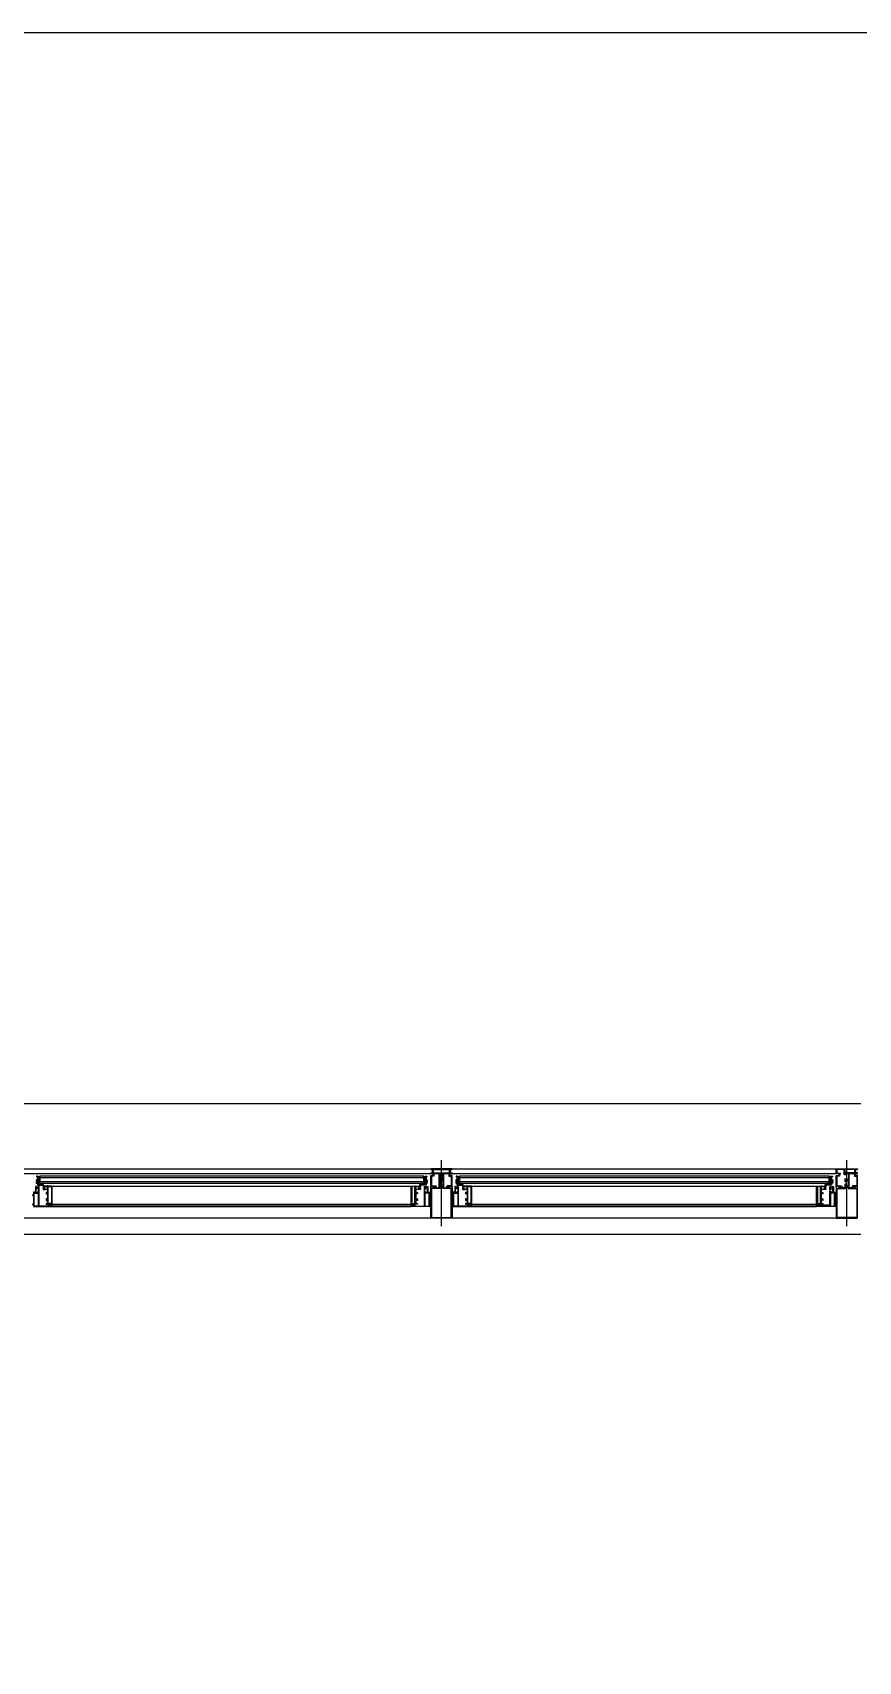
# Model space of a CAD drawing. Header units: millimetres. Extents: x 8456 to 190005487, y 619 to 455456909.
# Drawn here: x 196413 to 196801, y 157052 to 157817 of the extents above; entities that cross this region are included whole.
import ezdxf

# ---------------------------------------------------------------- set-up
doc = ezdxf.new("R2010")
doc.units = ezdxf.units.MM
doc.header["$LTSCALE"] = 400
doc.header["$MEASUREMENT"] = 0
doc.layers.get('0').update_dxf_attribs({"linetype": 'CONTINUOUS'})
doc.layers.add('AA-HAT-타일', color=8, linetype='CONTINUOUS')
doc.layers.add('AA-WID', color=4, linetype='CONTINUOUS')
doc.layers.add('Defpoint', color=161, linetype='CONTINUOUS', plot=False)

# ---------------------------------------------------------------- blocks, each defined once
blk = doc.blocks.new('A$C2DB436D3')
at = {"color": 8, "ltscale": 100}
blk.add_line((6053.5, 19391.6, 2515.7), (7461.5, 19391.6, 2515.7), dxfattribs=at)
at = {"layer": 'AA-HAT-타일', "color": 8}
blk.add_line((7461.5, 19303.6, 2515.7), (6053.5, 19303.6, 2515.7), dxfattribs=at)
at = {"layer": 'AA-WID', "color": 8}
for p, q in [((7179.9, 19309.2, 2515.7), (7179.9, 19353.5, 2515.7)), ((7452.2, 19309.2, 2515.7), (7452.2, 19353.5, 2515.7)), ((6342.3, 19347.6, 2515.7), (7445, 19347.6, 2515.7)), ((6342.3, 19344.5, 2515.7), (7445, 19344.5, 2515.7)), ((7167.9, 19342.7, 2515.7), (6910.4, 19342.7, 2515.7)), ((6910.4, 19341.6, 2515.7), (6910.4, 19342.7, 2515.7)), ((7167.9, 19341.6, 2515.7), (7167.9, 19342.7, 2515.7)), ((7440.1, 19342.7, 2515.7), (7192, 19342.7, 2515.7)), ((7192, 19341.6, 2515.7), (7192, 19342.7, 2515.7)), ((7440.1, 19342.7, 2515.7), (7440.1, 19337.9, 2515.7)), ((7440.1, 19342.5, 2515.7), (7440.7, 19337.2, 2515.7)), ((7167.9, 19341.6, 2515.7), (6910.4, 19341.6, 2515.7)), ((6910.4, 19337.9, 2515.7), (6910.4, 19339.2, 2515.7)), ((7167.9, 19339, 2515.7), (6910.4, 19339, 2515.7)), ((7167.9, 19337.9, 2515.7), (6910.4, 19337.9, 2515.7)), ((6918.7, 19336.1, 2515.7), (7159.6, 19336.1, 2515.7)), ((7167.9, 19337.9, 2515.7), (7167.9, 19339.2, 2515.7)), ((7440.1, 19341.6, 2515.7), (7192, 19341.6, 2515.7)), ((7192, 19337.9, 2515.7), (7192, 19339.2, 2515.7)), ((7440.1, 19339, 2515.7), (7192, 19339, 2515.7)), ((7440.1, 19337.9, 2515.7), (7192, 19337.9, 2515.7)), ((7200.3, 19336.1, 2515.7), (7434.8, 19336.1, 2515.7)), ((7436.5, 19335.7, 2515.7), (7436.5, 19336.1, 2515.7)), ((7440.1, 19337.9, 2515.7), (7440.1, 19339.2, 2515.7)), ((6918.7, 19324, 2515.7), (7159.6, 19324, 2515.7)), ((6918.7, 19323.4, 2515.7), (7159.6, 19323.4, 2515.7)), ((6918.7, 19322.3, 2515.7), (7159.6, 19322.3, 2515.7)), ((7200.3, 19324, 2515.7), (7431.8, 19324, 2515.7)), ((7200.3, 19323.4, 2515.7), (7440.7, 19323.4, 2515.7)), ((7200.3, 19322.3, 2515.7), (7431.8, 19322.3, 2515.7)), ((7445, 19314.6, 2515.7), (6342.3, 19314.6, 2515.7))]:
    blk.add_line(p, q, dxfattribs=at)
at = {"layer": 'AA-WID', "color": 8, "elevation": 2515.7}
for points in [[(6915.7, 19336.1), (6915.7, 19336.2, 1), (6915.4, 19336.2), (6915.4, 19336.1), (6914.6, 19336.1), (6914.5, 19336), (6914.4, 19336.1), (6912.9, 19336.1), (6912.9, 19337.2), (6909.9, 19337.2), (6909.9, 19337.7), (6909.6, 19337.7), (6909.6, 19337.2), (6909.1, 19337.2), (6909.1, 19340.4), (6909.6, 19340.4), (6909.6, 19340), (6909.9, 19340), (6909.9, 19340.7), (6909.1, 19340.7), (6909.1, 19342.7), (6908.2, 19342.7, 0.414214), (6908.2, 19342.6), (6908.2, 19342.4, 0.414214), (6908.2, 19342.4), (6908.7, 19342.4), (6908.7, 19340.3), (6908, 19340.3), (6908, 19339.7, 0.414214), (6908.1, 19339.6), (6908.2, 19339.6, 0.414214), (6908.3, 19339.7), (6908.3, 19339.9), (6908.7, 19339.9), (6908.7, 19339.6), (6908.7, 19339.1), (6908, 19339.1), (6908, 19338.1, 0.414214), (6908.1, 19338), (6908.2, 19338, 0.414214), (6908.3, 19338.1), (6908.3, 19338.6), (6908.7, 19338.6), (6908.7, 19336.8), (6912.5, 19336.8), (6912.5, 19335.3, 0.414214), (6912.6, 19335.2, 0.414214), (6912.7, 19335.3), (6912.7, 19335.5, -0.414214), (6912.8, 19335.7, -0.414214), (6913, 19335.5), (6913, 19334.2, -0.414214), (6912.8, 19334, -0.414214), (6912.7, 19334.2), (6912.7, 19334.4, 0.414214), (6912.6, 19334.5, 0.414214), (6912.5, 19334.4), (6912.5, 19333.7), (6913.8, 19333.7, 0.414214), (6913.9, 19333.8), (6913.9, 19334.2, 1), (6913.7, 19334.2, -0.414214), (6913.6, 19334.1), (6913.5, 19334.1, -0.414214), (6913.4, 19334.3), (6913.4, 19335.5, -0.414214), (6913.5, 19335.7), (6913.6, 19335.7, -0.414214), (6913.7, 19335.6, 1), (6913.9, 19335.6, -0.414214), (6914, 19335.7), (6915, 19335.7, -0.414214), (6915.1, 19335.6, 1), (6915.3, 19335.6, -0.414214), (6915.4, 19335.7), (6915.5, 19335.7, -0.414214), (6915.6, 19335.5), (6915.6, 19334.3, -0.414214), (6915.5, 19334.1), (6915.4, 19334.1, -0.414214), (6915.3, 19334.2, 1), (6915.1, 19334.2), (6915.1, 19333.8, 0.414214), (6915.2, 19333.7), (6915.6, 19333.7), (6915.6, 19331.8), (6914.5, 19331.8), (6914.5, 19330.8), (6915, 19330.8), (6915, 19331.4), (6915.6, 19331.4), (6915.6, 19327), (6915, 19327), (6915, 19327.5), (6914.5, 19327.5), (6914.5, 19326.5), (6915.6, 19326.5), (6915.6, 19324.5), (6914.5, 19324.5), (6914.5, 19324), (6918.7, 19324), (6918.7, 19336.1), (6915.7, 19336.1)], [(7162.6, 19336.1), (7162.6, 19336.2, -1), (7162.9, 19336.2), (7162.9, 19336.1), (7163.7, 19336.1), (7163.8, 19336), (7163.8, 19336.1), (7165.4, 19336.1), (7165.4, 19337.2), (7168.4, 19337.2), (7168.4, 19337.7), (7168.7, 19337.7), (7168.7, 19337.2), (7169.2, 19337.2), (7169.2, 19340.4), (7168.7, 19340.4), (7168.7, 19340), (7168.4, 19340), (7168.4, 19340.7), (7169.2, 19340.7), (7169.2, 19342.7), (7170, 19342.7, -0.414214), (7170.1, 19342.6), (7170.1, 19342.4, -0.414214), (7170, 19342.4), (7169.6, 19342.4), (7169.6, 19340.3), (7170.3, 19340.3), (7170.3, 19339.7, -0.414214), (7170.2, 19339.6), (7170.1, 19339.6, -0.414214), (7170, 19339.7), (7170, 19339.9), (7169.6, 19339.9), (7169.6, 19339.6), (7169.6, 19339.1), (7170.3, 19339.1), (7170.3, 19338.1, -0.414214), (7170.2, 19338), (7170.1, 19338, -0.414214), (7170, 19338.1), (7170, 19338.6), (7169.6, 19338.6), (7169.6, 19336.8), (7165.8, 19336.8), (7165.8, 19335.3, -0.414214), (7165.7, 19335.2, -0.414214), (7165.6, 19335.3), (7165.6, 19335.5, 0.414214), (7165.4, 19335.7, 0.414214), (7165.3, 19335.5), (7165.3, 19334.2, 0.414214), (7165.4, 19334, 0.414214), (7165.6, 19334.2), (7165.6, 19334.4, -0.414214), (7165.7, 19334.5, -0.414214), (7165.8, 19334.4), (7165.8, 19333.7), (7164.5, 19333.7, -0.414214), (7164.3, 19333.8), (7164.3, 19334.2, -1), (7164.6, 19334.2, 0.414214), (7164.7, 19334.1), (7164.7, 19334.1, 0.414214), (7164.9, 19334.3), (7164.9, 19335.5, 0.414214), (7164.7, 19335.7), (7164.7, 19335.7, 0.414214), (7164.6, 19335.6, -1), (7164.3, 19335.6, 0.414214), (7164.2, 19335.7), (7163.3, 19335.7, 0.414214), (7163.2, 19335.6, -1), (7163, 19335.6, 0.414214), (7162.9, 19335.7), (7162.8, 19335.7, 0.414214), (7162.7, 19335.5), (7162.7, 19334.3, 0.414214), (7162.8, 19334.1), (7162.9, 19334.1, 0.414214), (7163, 19334.2, -1), (7163.2, 19334.2), (7163.2, 19333.8, -0.414214), (7163.1, 19333.7), (7162.7, 19333.7), (7162.7, 19331.8), (7163.8, 19331.8), (7163.8, 19330.8), (7163.3, 19330.8), (7163.3, 19331.4), (7162.7, 19331.4), (7162.7, 19327), (7163.3, 19327), (7163.3, 19327.5), (7163.8, 19327.5), (7163.8, 19326.5), (7162.7, 19326.5), (7162.7, 19324.5), (7163.8, 19324.5), (7163.8, 19324), (7159.6, 19324), (7159.6, 19336.1), (7162.6, 19336.1)], [(7179.9, 19347.6), (7172.8, 19347.6), (7172.8, 19347.2), (7174.2, 19347.2, -0.414214), (7174.3, 19347.1), (7174.3, 19345.1, 1), (7174.7, 19345.1), (7174.7, 19347.1, -0.414214), (7174.8, 19347.2), (7185.2, 19347.2), (7185.2, 19345.1, 1), (7185.5, 19345.1), (7185.5, 19347.1, -0.414214), (7185.7, 19347.2), (7187.1, 19347.2), (7187.1, 19347.6), (7179.9, 19347.6)], [(7187.1, 19314.6), (7172.8, 19314.6), (7172.8, 19335.7), (7174.8, 19335.7, -1), (7174.8, 19335.4), (7174.5, 19335.4), (7174.5, 19335.1), (7175.9, 19335.1), (7175.9, 19335.4), (7175.7, 19335.4, -1), (7175.7, 19335.7), (7176.4, 19335.7, -0.414214), (7176.5, 19335.6), (7176.5, 19335.1, 0.414214), (7176.6, 19335), (7178.4, 19335, 0.414214), (7178.5, 19335.1), (7178.5, 19338.1), (7178.6, 19338.2), (7178.5, 19338.3), (7178.5, 19344.3, 0.414214), (7178.3, 19344.5), (7175.3, 19344.5), (7175.3, 19344.3, -1), (7175, 19344.3), (7175, 19344.5), (7172.8, 19344.5), (7172.8, 19344.9), (7173.9, 19344.9, 0.414214), (7174, 19345), (7174, 19346.8, -1), (7174.3, 19346.8), (7174.3, 19345, 0.414214), (7174.4, 19344.9), (7179.9, 19344.9), (7185.5, 19344.9, 0.414214), (7185.6, 19345), (7185.6, 19346.8, -1), (7185.9, 19346.8), (7185.9, 19345, 0.414214), (7186, 19344.9), (7187.1, 19344.9), (7187.1, 19344.5), (7184.9, 19344.5), (7184.9, 19344.3, -1), (7184.6, 19344.3), (7184.6, 19344.5), (7181.6, 19344.5, 0.414214), (7181.4, 19344.3), (7181.4, 19338.3), (7181.3, 19338.2), (7181.4, 19338.1), (7181.4, 19335.1, 0.414214), (7181.5, 19335), (7183.2, 19335, 0.414214), (7183.3, 19335.1), (7183.3, 19335.6, -0.414214), (7183.5, 19335.7), (7184.2, 19335.7, -1), (7184.2, 19335.4), (7184, 19335.4), (7184, 19335.1), (7185.3, 19335.1), (7185.3, 19335.4), (7185.1, 19335.4, -1), (7185.1, 19335.7), (7187.1, 19335.7), (7187.1, 19314.6)], [(7197.3, 19336.1), (7197.3, 19336.2, 1), (7197, 19336.2), (7197, 19336.1), (7196.2, 19336.1), (7196.1, 19336), (7196, 19336.1), (7194.5, 19336.1), (7194.5, 19337.2), (7191.5, 19337.2), (7191.5, 19337.7), (7191.2, 19337.7), (7191.2, 19337.2), (7190.7, 19337.2), (7190.7, 19340.4), (7191.2, 19340.4), (7191.2, 19340), (7191.5, 19340), (7191.5, 19340.7), (7190.7, 19340.7), (7190.7, 19342.7), (7189.8, 19342.7, 0.414214), (7189.8, 19342.6), (7189.8, 19342.4, 0.414214), (7189.8, 19342.4), (7190.3, 19342.4), (7190.3, 19340.3), (7189.6, 19340.3), (7189.6, 19339.7, 0.414214), (7189.7, 19339.6), (7189.8, 19339.6, 0.414214), (7189.9, 19339.7), (7189.9, 19339.9), (7190.3, 19339.9), (7190.3, 19339.6), (7190.3, 19339.1), (7189.6, 19339.1), (7189.6, 19338.1, 0.414214), (7189.7, 19338), (7189.8, 19338, 0.414214), (7189.9, 19338.1), (7189.9, 19338.6), (7190.3, 19338.6), (7190.3, 19336.8), (7194.1, 19336.8), (7194.1, 19335.3, 0.414214), (7194.2, 19335.2, 0.414214), (7194.3, 19335.3), (7194.3, 19335.5, -0.414214), (7194.4, 19335.7, -0.414214), (7194.6, 19335.5), (7194.6, 19334.2, -0.414214), (7194.4, 19334, -0.414214), (7194.3, 19334.2), (7194.3, 19334.4, 0.414214), (7194.2, 19334.5, 0.414214), (7194.1, 19334.4), (7194.1, 19333.7), (7195.4, 19333.7, 0.414214), (7195.5, 19333.8), (7195.5, 19334.2, 1), (7195.3, 19334.2, -0.414214), (7195.2, 19334.1), (7195.1, 19334.1, -0.414214), (7195, 19334.3), (7195, 19335.5, -0.414214), (7195.1, 19335.7), (7195.2, 19335.7, -0.414214), (7195.3, 19335.6, 1), (7195.5, 19335.6, -0.414214), (7195.6, 19335.7), (7196.6, 19335.7, -0.414214), (7196.7, 19335.6, 1), (7196.9, 19335.6, -0.414214), (7197, 19335.7), (7197.1, 19335.7, -0.414214), (7197.2, 19335.5), (7197.2, 19334.3, -0.414214), (7197.1, 19334.1), (7197, 19334.1, -0.414214), (7196.9, 19334.2, 1), (7196.7, 19334.2), (7196.7, 19333.8, 0.414214), (7196.8, 19333.7), (7197.2, 19333.7), (7197.2, 19331.8), (7196.1, 19331.8), (7196.1, 19330.8), (7196.6, 19330.8), (7196.6, 19331.4), (7197.2, 19331.4), (7197.2, 19327), (7196.6, 19327), (7196.6, 19327.5), (7196.1, 19327.5), (7196.1, 19326.5), (7197.2, 19326.5), (7197.2, 19324.5), (7196.1, 19324.5), (7196.1, 19324), (7200.3, 19324), (7200.3, 19336.1), (7197.3, 19336.1)], [(7434.8, 19336.1), (7434.8, 19336.2, -1), (7435.1, 19336.2), (7435.1, 19336.1), (7436, 19336.1), (7436, 19336), (7436.1, 19336.1), (7437.6, 19336.1), (7437.6, 19337.2), (7440.7, 19337.2), (7440.7, 19337.7), (7440.9, 19337.7), (7440.9, 19337.2), (7441.4, 19337.2), (7441.4, 19340.4), (7440.9, 19340.4), (7440.9, 19340), (7440.7, 19340), (7440.7, 19340.7), (7441.4, 19340.7), (7441.4, 19342.7), (7442.3, 19342.7, -0.414214), (7442.4, 19342.6), (7442.4, 19342.4, -0.414214), (7442.3, 19342.4), (7441.9, 19342.4), (7441.9, 19340.3), (7442.6, 19340.3), (7442.6, 19339.7, -0.414214), (7442.5, 19339.6), (7442.3, 19339.6, -0.414214), (7442.2, 19339.7), (7442.2, 19339.9), (7441.9, 19339.9), (7441.9, 19339.6), (7441.9, 19339.1), (7442.6, 19339.1), (7442.6, 19338.1, -0.414214), (7442.5, 19338), (7442.3, 19338, -0.414214), (7442.2, 19338.1), (7442.2, 19338.6), (7441.9, 19338.6), (7441.9, 19336.8), (7438.1, 19336.8), (7438.1, 19335.3, -0.414214), (7437.9, 19335.2, -0.414214), (7437.8, 19335.3), (7437.8, 19335.5, 0.414214), (7437.7, 19335.7, 0.414214), (7437.6, 19335.5), (7437.6, 19334.2, 0.414214), (7437.7, 19334, 0.414214), (7437.8, 19334.2), (7437.8, 19334.4, -0.414214), (7437.9, 19334.5, -0.414214), (7438.1, 19334.4), (7438.1, 19333.7), (7436.7, 19333.7, -0.414214), (7436.6, 19333.8), (7436.6, 19334.2, -1), (7436.8, 19334.2, 0.414214), (7436.9, 19334.1), (7437, 19334.1, 0.414214), (7437.1, 19334.3), (7437.1, 19335.5, 0.414214), (7437, 19335.7), (7436.9, 19335.7, 0.414214), (7436.8, 19335.6, -1), (7436.6, 19335.6, 0.414214), (7436.5, 19335.7), (7435.6, 19335.7, 0.414214), (7435.4, 19335.6, -1), (7435.2, 19335.6, 0.414214), (7435.1, 19335.7), (7435.1, 19335.7, 0.414214), (7434.9, 19335.5), (7434.9, 19334.3, 0.414214), (7435.1, 19334.1), (7435.1, 19334.1, 0.414214), (7435.2, 19334.2, -1), (7435.4, 19334.2), (7435.4, 19333.8, -0.414214), (7435.3, 19333.7), (7434.9, 19333.7), (7434.9, 19331.8), (7436, 19331.8), (7436, 19330.8), (7435.6, 19330.8), (7435.6, 19331.4), (7434.9, 19331.4), (7434.9, 19327), (7435.6, 19327), (7435.6, 19327.5), (7436, 19327.5), (7436, 19326.5), (7434.9, 19326.5), (7434.9, 19324.5), (7436, 19324.5), (7436, 19324), (7431.8, 19324), (7431.8, 19336.1), (7434.8, 19336.1)], [(7179.9, 19335.6), (7179.2, 19335.6, 0.414214), (7179.1, 19335.5), (7179.1, 19334.6, -0.414214), (7178.9, 19334.5), (7173.4, 19334.5, 0.414214), (7173.3, 19334.4), (7173.3, 19315.1), (7186.5, 19315.1), (7186.5, 19334.4, 0.414214), (7186.4, 19334.5), (7180.9, 19334.5, -0.414214), (7180.8, 19334.6), (7180.8, 19335.5, 0.414214), (7180.7, 19335.6), (7179.9, 19335.6)], [(7179.9, 19340.3), (7179.1, 19340.3, 0.414214), (7178.9, 19340.1), (7178.9, 19339.5, 0.414214), (7179.1, 19339.4), (7179.1, 19339.4, -1), (7179.1, 19339.1), (7179.1, 19339.1, 0.414214), (7178.9, 19339), (7178.9, 19337.4, 0.414214), (7179.1, 19337.3), (7179.1, 19337.3, -1), (7179.1, 19337), (7179.1, 19337, 0.414214), (7178.9, 19336.9), (7178.9, 19336.3, 0.414214), (7179.1, 19336.1), (7179.9, 19336.1)], [(7179.9, 19340.3), (7180.8, 19340.3, -0.414214), (7180.9, 19340.1), (7180.9, 19339.5, -0.414214), (7180.8, 19339.4), (7180.8, 19339.4, 1), (7180.8, 19339.1), (7180.8, 19339.1, -0.414214), (7180.9, 19339), (7180.9, 19337.4, -0.414214), (7180.8, 19337.3), (7180.8, 19337.3, 1), (7180.8, 19337), (7180.8, 19337, -0.414214), (7180.9, 19336.9), (7180.9, 19336.3, -0.414214), (7180.8, 19336.1), (7179.9, 19336.1)]]:
    blk.add_lwpolyline(points, format="xyb", dxfattribs=at)
for points in [[(6910.4, 19342.5), (6910.4, 19337.2), (6909.9, 19337.2), (6909.9, 19342.5)], [(7167.9, 19342.5), (7167.9, 19337.2), (7168.4, 19337.2), (7168.4, 19342.5)], [(7192, 19342.5), (7192, 19337.2), (7191.5, 19337.2), (7191.5, 19342.5)], [(7440.1, 19342.5), (7440.1, 19337.2), (7440.7, 19337.2), (7440.7, 19342.5)], [(6906.6, 19331.4), (6909.3, 19331.4), (6909.3, 19322.7), (6906.6, 19322.7)], [(6918.2, 19324.5), (6916, 19324.5), (6916, 19335.7), (6918.2, 19335.7)], [(7160, 19324.5), (7162.2, 19324.5), (7162.2, 19335.7), (7160, 19335.7)], [(7171.7, 19331.4), (7168.9, 19331.4), (7168.9, 19322.7), (7171.7, 19322.7)], [(7188.2, 19331.4), (7190.9, 19331.4), (7190.9, 19322.7), (7188.2, 19322.7)], [(7199.8, 19324.5), (7197.6, 19324.5), (7197.6, 19335.7), (7199.8, 19335.7)], [(7432.3, 19324.5), (7434.5, 19324.5), (7434.5, 19335.7), (7432.3, 19335.7)], [(7443.9, 19331.4), (7441.2, 19331.4), (7441.2, 19322.7), (7443.9, 19322.7)]]:
    blk.add_lwpolyline(points, close=True, dxfattribs=at)
for points in [[(7175.8, 19335.2, -0.414214), (7175.7, 19335.1), (7174.7, 19335.1, -0.414214), (7174.6, 19335.2), (7174.6, 19335.3, -0.414214), (7174.7, 19335.4), (7174.9, 19335.4, 0.696601), (7174.9, 19335.7), (7172.8, 19335.7), (7172.8, 19342.9, -0.414214), (7173, 19343.2), (7174.4, 19343.2), (7174.4, 19344.4), (7174.9, 19344.4), (7174.9, 19342.9, -0.414214), (7174.7, 19342.7), (7173.2, 19342.7), (7173.2, 19336.2), (7176.2, 19336.2), (7176.2, 19335.7), (7175.5, 19335.7, 0.696601), (7175.5, 19335.4), (7175.7, 19335.4, -0.414214), (7175.8, 19335.3)], [(7184, 19335.2, 0.414214), (7184.2, 19335.1), (7185.2, 19335.1, 0.414214), (7185.3, 19335.2), (7185.3, 19335.3, 0.414214), (7185.2, 19335.4), (7185, 19335.4, -0.696601), (7185, 19335.7), (7187.1, 19335.7), (7187.1, 19342.9, 0.414214), (7186.9, 19343.2), (7185.4, 19343.2), (7185.4, 19344.4), (7185, 19344.4), (7185, 19342.9, 0.414214), (7185.2, 19342.7), (7186.6, 19342.7), (7186.6, 19336.2), (7183.7, 19336.2), (7183.7, 19335.7), (7184.3, 19335.7, -0.696601), (7184.3, 19335.4), (7184.2, 19335.4, 0.414214), (7184, 19335.3)], [(7457.8, 19347.1), (7457.8, 19345.1, -1), (7457.5, 19345.1), (7457.5, 19347.1, 0.414214), (7457.4, 19347.2), (7450.9, 19347.2, 0.414214), (7450.7, 19347), (7450.7, 19344.1), (7451.1, 19344.1), (7451.2, 19344.4), (7451.6, 19344.4), (7451.6, 19344, -0.414214), (7451.4, 19343.7), (7450.6, 19343.7, -0.414214), (7450.4, 19344), (7450.4, 19347, 0.414214), (7450.1, 19347.2), (7445.5, 19347.2, 0.414214), (7445.4, 19347.1), (7445.4, 19344.9, 0.414214), (7445.5, 19344.8), (7447.6, 19344.8), (7447.6, 19344.3, -1), (7447.2, 19344.3), (7447.2, 19344.5), (7445, 19344.5), (7445, 19347.6), (7459.3, 19347.6), (7459.3, 19347.2), (7457.9, 19347.2, 0.414214)], [(7459.3, 19335.7), (7457.4, 19335.7, 1), (7457.4, 19335.4), (7457.6, 19335.4), (7457.6, 19335.1), (7456.3, 19335.1), (7456.3, 19335.4), (7456.5, 19335.4, 1), (7456.5, 19335.7), (7455.7, 19335.7, 0.414214), (7455.6, 19335.6), (7455.6, 19335.1, -0.414214), (7455.5, 19335), (7453.7, 19335, -0.414214), (7453.6, 19335.1), (7453.6, 19338.1), (7453.6, 19338.2), (7453.6, 19338.3), (7453.6, 19344.3, -0.414214), (7453.8, 19344.5), (7456.8, 19344.5), (7456.8, 19344.3, 1), (7457.1, 19344.3), (7457.1, 19344.5), (7459.3, 19344.5), (7459.3, 19344.9), (7458.3, 19344.9, -0.414214), (7458.2, 19345), (7458.2, 19346.8, 1), (7457.8, 19346.8), (7457.8, 19345, -0.414214), (7457.7, 19344.9), (7451, 19344.9, 0.414214), (7450.8, 19344.7), (7450.8, 19344.1), (7451.1, 19344.1), (7451.2, 19344.4, -0.322823), (7451.3, 19344.5), (7453.1, 19344.5, -0.414214), (7453.2, 19344.4), (7453.2, 19340.8, -0.414214), (7453.1, 19340.7), (7451.3, 19340.7, -0.284079), (7451.2, 19340.8), (7451.1, 19341), (7450.8, 19341), (7450.8, 19339.2, 0.414214), (7450.9, 19339.1), (7451.4, 19339.1, 1), (7451.4, 19339.4), (7451.3, 19339.4, -0.414214), (7451.2, 19339.5), (7451.2, 19340.1, -0.414214), (7451.4, 19340.3), (7453, 19340.3, -0.414214), (7453.2, 19340.1), (7453.2, 19339.5, -0.414214), (7453.1, 19339.4), (7453, 19339.4, 1), (7453, 19339.1), (7453.1, 19339.1, -0.414214), (7453.2, 19339), (7453.2, 19337.4, -0.414214), (7453.1, 19337.3), (7453, 19337.3, 1), (7453, 19337), (7453.1, 19337, -0.414214), (7453.2, 19336.9), (7453.2, 19336.3, -0.414214), (7453, 19336.1), (7451.4, 19336.1, -0.414214), (7451.2, 19336.3), (7451.2, 19336.9, -0.414214), (7451.3, 19337), (7451.4, 19337, 1), (7451.4, 19337.3), (7450.9, 19337.3, 0.414214), (7450.8, 19337.2), (7450.8, 19335.1, -0.414214), (7450.6, 19335), (7448.7, 19335, -0.414214), (7448.6, 19335.1), (7448.6, 19335.2, -0.414214), (7448.7, 19335.3), (7449, 19335.3, 1), (7449, 19335.7), (7447.9, 19335.7, 1), (7447.9, 19335.4), (7448.1, 19335.4), (7448.1, 19335.1), (7446.8, 19335.1), (7446.8, 19335.4), (7447, 19335.4, 1), (7447, 19335.7), (7445, 19335.7), (7445, 19314.6), (7459.3, 19314.6)], [(7448.1, 19335.2, -0.414214), (7448, 19335.1), (7446.9, 19335.1, -0.414214), (7446.8, 19335.2), (7446.8, 19335.3, -0.414214), (7446.9, 19335.4), (7447.1, 19335.4, 0.696601), (7447.1, 19335.7), (7445, 19335.7), (7445, 19342.9, -0.414214), (7445.3, 19343.2), (7446.7, 19343.2), (7446.7, 19344.4), (7447.1, 19344.4), (7447.1, 19342.9, -0.414214), (7446.9, 19342.7), (7445.5, 19342.7), (7445.5, 19336.2), (7448.4, 19336.2), (7448.4, 19335.7), (7447.8, 19335.7, 0.696601), (7447.8, 19335.4), (7448, 19335.4, -0.414214), (7448.1, 19335.3)], [(7456.3, 19335.2, 0.414214), (7456.4, 19335.1), (7457.4, 19335.1, 0.414214), (7457.5, 19335.2), (7457.5, 19335.3, 0.414214), (7457.4, 19335.4), (7457.2, 19335.4, -0.696601), (7457.2, 19335.7), (7459.3, 19335.7), (7459.3, 19342.9, 0.414214), (7459.1, 19343.2), (7457.7, 19343.2), (7457.7, 19344.4), (7457.2, 19344.4), (7457.2, 19342.9, 0.414214), (7457.5, 19342.7), (7458.9, 19342.7), (7458.9, 19336.2), (7455.9, 19336.2), (7455.9, 19335.7), (7456.6, 19335.7, -0.696601), (7456.6, 19335.4), (7456.4, 19335.4, 0.414214), (7456.3, 19335.3)], [(6918.7, 19323.4), (6917.9, 19323.4, 1), (6917.9, 19323), (6918.2, 19323), (6918.2, 19322.7), (6916.5, 19322.7), (6916.5, 19323), (6916.8, 19323, 1), (6916.8, 19323.4), (6916, 19323.4), (6916, 19322.7), (6910, 19322.7, -0.414213), (6909.8, 19322.9), (6909.8, 19332.6, 0.414213), (6909.7, 19332.7), (6909.2, 19332.7, 1), (6909.2, 19332.5), (6909.3, 19332.5), (6909.3, 19331.9, -0.414214), (6909.2, 19331.8), (6907.9, 19331.8, -0.414214), (6907.8, 19331.9), (6907.8, 19332.5), (6907.9, 19332.5, 1), (6907.9, 19332.7), (6907.8, 19332.7), (6907.8, 19333.8), (6907.9, 19333.8, 1), (6907.9, 19334), (6907.8, 19334), (6907.8, 19334.6, -0.414214), (6907.9, 19334.7), (6909.2, 19334.7, -0.414214), (6909.3, 19334.6), (6909.3, 19334), (6909.2, 19334, 1), (6909.2, 19333.8), (6909.7, 19333.8, 0.414214), (6909.8, 19333.9), (6909.8, 19335.7), (6909, 19335.7, 0.414214), (6908.9, 19335.6), (6908.9, 19335.6, 0.414214), (6909, 19335.5), (6909.3, 19335.5), (6909.3, 19335.1), (6907.8, 19335.1), (6907.8, 19335.5), (6908.1, 19335.5, 1), (6908.1, 19335.7), (6907.4, 19335.7), (6907.4, 19333.3), (6907.4, 19333.3), (6907.4, 19333.2), (6907.4, 19332, -0.414214), (6907.2, 19331.9), (6906.1, 19331.9), (6906.1, 19330.2), (6905.7, 19330.2, 0.414214), (6905.5, 19330, 0.414214), (6905.7, 19329.7), (6906.1, 19329.7), (6906.1, 19324), (6905.7, 19324, 0.414214), (6905.5, 19323.8, 0.414214), (6905.7, 19323.6), (6906.1, 19323.6), (6906.1, 19322.3), (6918.7, 19322.3)], [(7159.6, 19323.4), (7160.4, 19323.4, -1), (7160.4, 19323), (7160, 19323), (7160, 19322.7), (7161.8, 19322.7), (7161.8, 19323), (7161.5, 19323, -1), (7161.5, 19323.4), (7162.2, 19323.4), (7162.2, 19322.7), (7168.3, 19322.7, 0.414213), (7168.5, 19322.9), (7168.5, 19332.6, -0.414213), (7168.6, 19332.7), (7169, 19332.7, -1), (7169, 19332.5), (7168.9, 19332.5), (7168.9, 19331.9, 0.414214), (7169, 19331.8), (7170.4, 19331.8, 0.414214), (7170.5, 19331.9), (7170.5, 19332.5), (7170.4, 19332.5, -1), (7170.4, 19332.7), (7170.5, 19332.7), (7170.5, 19333.8), (7170.4, 19333.8, -1), (7170.4, 19334), (7170.5, 19334), (7170.5, 19334.6, 0.414214), (7170.4, 19334.7), (7169, 19334.7, 0.414214), (7168.9, 19334.6), (7168.9, 19334), (7169, 19334, -1), (7169, 19333.8), (7168.6, 19333.8, -0.414214), (7168.5, 19333.9), (7168.5, 19335.7), (7169.3, 19335.7, -0.414214), (7169.4, 19335.6), (7169.4, 19335.6, -0.414214), (7169.3, 19335.5), (7168.9, 19335.5), (7168.9, 19335.1), (7170.5, 19335.1), (7170.5, 19335.5), (7170.1, 19335.5, -1), (7170.1, 19335.7), (7170.9, 19335.7), (7170.9, 19333.3), (7170.9, 19333.3), (7170.9, 19333.2), (7170.9, 19332, 0.414214), (7171, 19331.9), (7172.1, 19331.9), (7172.1, 19330.2), (7172.6, 19330.2, -0.414214), (7172.8, 19330, -0.414214), (7172.6, 19329.7), (7172.1, 19329.7), (7172.1, 19324), (7172.6, 19324, -0.414214), (7172.8, 19323.8, -0.414214), (7172.6, 19323.6), (7172.1, 19323.6), (7172.1, 19322.3), (7159.6, 19322.3)], [(7200.3, 19323.4), (7199.5, 19323.4, 1), (7199.5, 19323), (7199.8, 19323), (7199.8, 19322.7), (7198.1, 19322.7), (7198.1, 19323), (7198.4, 19323, 1), (7198.4, 19323.4), (7197.6, 19323.4), (7197.6, 19322.7), (7191.6, 19322.7, -0.414213), (7191.4, 19322.9), (7191.4, 19332.6, 0.414213), (7191.3, 19332.7), (7190.8, 19332.7, 1), (7190.8, 19332.5), (7190.9, 19332.5), (7190.9, 19331.9, -0.414214), (7190.8, 19331.8), (7189.5, 19331.8, -0.414214), (7189.4, 19331.9), (7189.4, 19332.5), (7189.5, 19332.5, 1), (7189.5, 19332.7), (7189.4, 19332.7), (7189.4, 19333.8), (7189.5, 19333.8, 1), (7189.5, 19334), (7189.4, 19334), (7189.4, 19334.6, -0.414214), (7189.5, 19334.7), (7190.8, 19334.7, -0.414214), (7190.9, 19334.6), (7190.9, 19334), (7190.8, 19334, 1), (7190.8, 19333.8), (7191.3, 19333.8, 0.414214), (7191.4, 19333.9), (7191.4, 19335.7), (7190.6, 19335.7, 0.414214), (7190.5, 19335.6), (7190.5, 19335.6, 0.414214), (7190.6, 19335.5), (7190.9, 19335.5), (7190.9, 19335.1), (7189.4, 19335.1), (7189.4, 19335.5), (7189.7, 19335.5, 1), (7189.7, 19335.7), (7189, 19335.7), (7189, 19333.3), (7189, 19333.3), (7189, 19333.2), (7189, 19332, -0.414214), (7188.8, 19331.9), (7187.7, 19331.9), (7187.7, 19330.2), (7187.3, 19330.2, 0.414214), (7187.1, 19330, 0.414214), (7187.3, 19329.7), (7187.7, 19329.7), (7187.7, 19324), (7187.3, 19324, 0.414214), (7187.1, 19323.8, 0.414214), (7187.3, 19323.6), (7187.7, 19323.6), (7187.7, 19322.3), (7200.3, 19322.3)], [(7431.8, 19323.4), (7432.6, 19323.4, -1), (7432.6, 19323), (7432.3, 19323), (7432.3, 19322.7), (7434, 19322.7), (7434, 19323), (7433.7, 19323, -1), (7433.7, 19323.4), (7434.5, 19323.4), (7434.5, 19322.7), (7440.5, 19322.7, 0.414213), (7440.7, 19322.9), (7440.7, 19332.6, -0.414213), (7440.9, 19332.7), (7441.3, 19332.7, -1), (7441.3, 19332.5), (7441.2, 19332.5), (7441.2, 19331.9, 0.414214), (7441.3, 19331.8), (7442.6, 19331.8, 0.414214), (7442.7, 19331.9), (7442.7, 19332.5), (7442.6, 19332.5, -1), (7442.6, 19332.7), (7442.7, 19332.7), (7442.7, 19333.8), (7442.6, 19333.8, -1), (7442.6, 19334), (7442.7, 19334), (7442.7, 19334.6, 0.414214), (7442.6, 19334.7), (7441.3, 19334.7, 0.414214), (7441.2, 19334.6), (7441.2, 19334), (7441.3, 19334, -1), (7441.3, 19333.8), (7440.9, 19333.8, -0.414214), (7440.7, 19333.9), (7440.7, 19335.7), (7441.5, 19335.7, -0.414214), (7441.6, 19335.6), (7441.6, 19335.6, -0.414214), (7441.5, 19335.5), (7441.2, 19335.5), (7441.2, 19335.1), (7442.7, 19335.1), (7442.7, 19335.5), (7442.4, 19335.5, -1), (7442.4, 19335.7), (7443.2, 19335.7), (7443.2, 19333.3), (7443.1, 19333.3), (7443.2, 19333.2), (7443.2, 19332, 0.414214), (7443.3, 19331.9), (7444.4, 19331.9), (7444.4, 19330.2), (7444.8, 19330.2, -0.414214), (7445, 19330, -0.414214), (7444.8, 19329.7), (7444.4, 19329.7), (7444.4, 19324), (7444.8, 19324, -0.414214), (7445, 19323.8, -0.414214), (7444.8, 19323.6), (7444.4, 19323.6), (7444.4, 19322.3), (7431.8, 19322.3)], [(7453.1, 19335.5), (7453.1, 19334.6, 0.414214), (7453.2, 19334.5), (7458.7, 19334.5, -0.414214), (7458.8, 19334.4), (7458.8, 19315.2, -0.414214), (7458.7, 19315.1), (7445.7, 19315.1, -0.414214), (7445.6, 19315.2), (7445.6, 19334.4, -0.414214), (7445.7, 19334.5), (7451.2, 19334.5, 0.414214), (7451.3, 19334.6), (7451.3, 19335.5, -0.414214), (7451.4, 19335.6), (7453, 19335.6, -0.414214)]]:
    blk.add_lwpolyline(points, format="xyb", close=True, dxfattribs=at)
blk.add_lwpolyline([(7180.9, 19344.5), (7178.9, 19344.5), (7178.9, 19340.7), (7179.9, 19340.7), (7180.9, 19340.7), (7180.9, 19344.5)], dxfattribs=at)
at = {"layer": 'AA-WID', "color": 8}
for centre, radius, start, end in [((6909.8, 19344.4, 2515.7), 1.85, 249.237, 290.763), ((7168.5, 19344.4, 2515.7), 1.85, 249.237, 290.763), ((7191.4, 19344.4, 2515.7), 1.85, 249.237, 290.763), ((7440.8, 19344.4, 2515.7), 1.85, 249.237, 290.763), ((6911, 19333.3, 2515.7), 1.35, 153.4061, 206.5939), ((6914.5, 19331.6, 2515.7), 2.17, 73.8262, 106.1738), ((7163.8, 19331.6, 2515.7), 2.17, 73.8262, 106.1738), ((7167.3, 19333.3, 2515.7), 1.35, 333.4061, 26.5939), ((7192.6, 19333.3, 2515.7), 1.35, 153.4061, 206.5939), ((7196.1, 19331.6, 2515.7), 2.17, 73.8262, 106.1738), ((7436, 19331.6, 2515.7), 2.17, 73.8262, 106.1738), ((7439.6, 19333.3, 2515.7), 1.35, 333.4061, 26.5939)]:
    blk.add_arc(centre, radius, start, end, dxfattribs=at)

msp = doc.modelspace()

# ---------------------------------------------------------------- linework, layer by layer
at = {"layer": 'Defpoint'}
msp.add_lwpolyline([(31867.86, 157817.43), (200588.52, 157817.43), (200588.52, 87117.43), (31867.86, 87117.43)], close=True, dxfattribs=at)

# ---------------------------------------------------------------- block references
at = {"xscale": 0.7, "yscale": 0.7, "zscale": 0.7}
msp.add_blockref('A$C2DB436D3', (191579.09, 143740.16, -160.09), dxfattribs=at)

doc.saveas('drawing.dxf')
